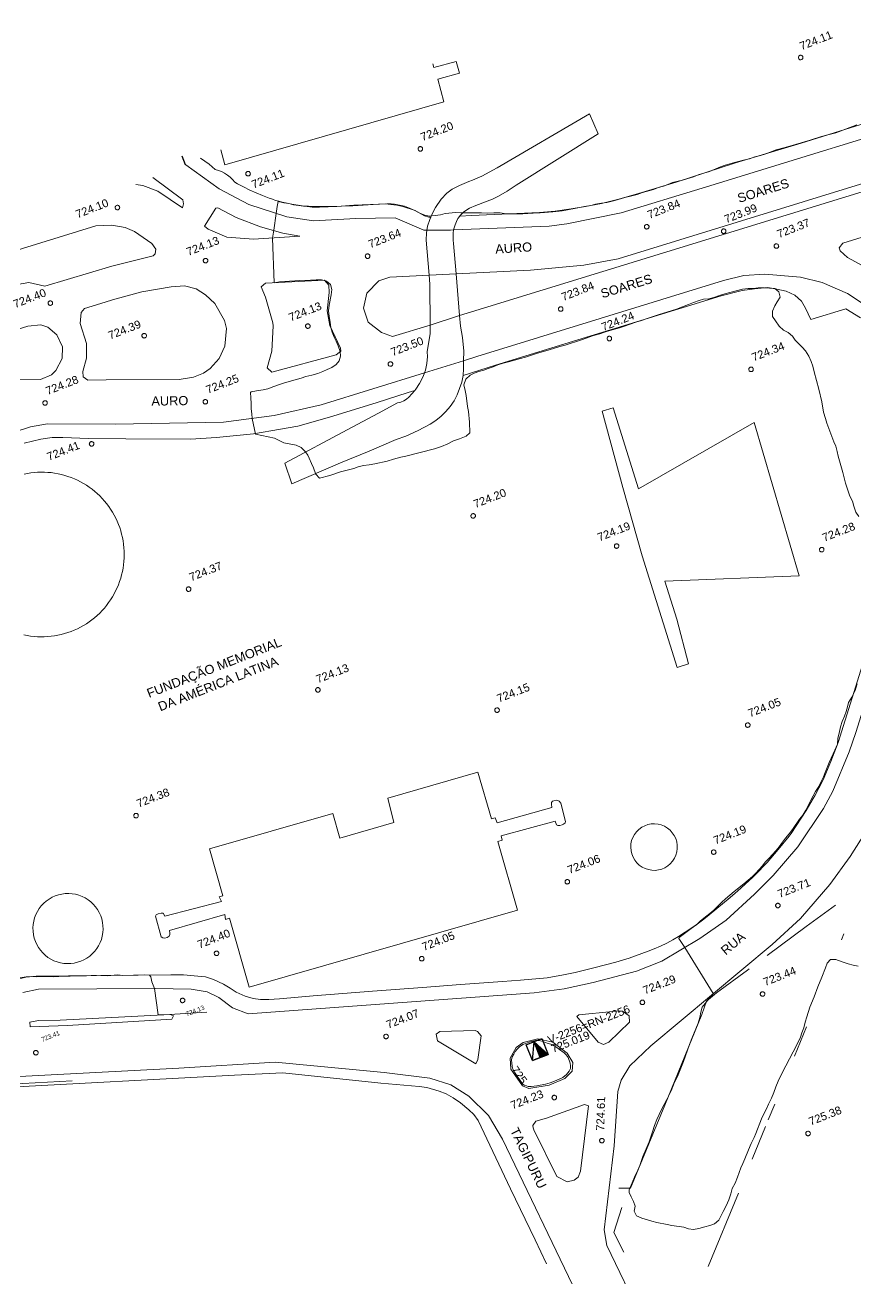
# Model space of a CAD drawing. Header units: millimetres. Extents: x 348 to 2201, y 118 to 1049.
# Drawn here: x 962.7 to 1144.4, y 670 to 944.2 of the extents above; entities that cross this region are included whole.
import ezdxf
from ezdxf.enums import TextEntityAlignment as Align

# ---------------------------------------------------------------- set-up
doc = ezdxf.new("R2010")
doc.units = ezdxf.units.MM
for name, color, linetype, lineweight in [('100_SIST_VIARIO_MEIO_FIO', 1, 'Continuous', 18), ('108_SEP_FIS_CANT_CENT_ILHA', 7, 'Continuous', 18), ('118_PASSARELA', 9, 'Continuous', 18), ('144_P_DUPLA_ASF_TOP', 7, 'Continuous', 18), ('160_P_SIMP_ASF_TOP', 7, 'Continuous', 18), ('199_SEGMENTO_DE_VIA', 7, 'Continuous', 18), ('206_MURO_E_MURO_ARRIMO', 7, 'Continuous', 18), ('216_EDIF_NOTAVEL', 2, 'Continuous', 18), ('218_EDIF_NOTAVEL_TOP', 7, 'Continuous', 18), ('600_CURVA_MESTRA', 14, 'Continuous', 18), ('602_CURVA_MESTRA_TOP', 24, 'Continuous', 18), ('604_CURVA_INTERM', 7, 'Continuous', 18), ('606_PTO_COTADO', 9, 'Continuous', 18), ('608_PTO_COTADO_INTERVIA', 9, 'Continuous', 18), ('624_SEGM_CURVA_MESTRA', 14, 'Continuous', 18), ('626_SEGM_CURVA_INTERM', 7, 'Continuous', 18), ('710_V_REDE_SEC_I_PLANIALT', 7, 'Continuous', 18), ('712_V_REDE_SEC_II_PLANIALT', 7, 'Continuous', 18), ('PA6_TEXTO', 3, 'Continuous', 18)]:
    doc.layers.add(name, color=color, linetype=linetype, lineweight=lineweight)
doc.layers.add('910_COORD_UTM_COR_ALEGRE', color=7, linetype='Continuous')
doc.styles.add('NORMAL', font='arial.ttf')
doc.styles.add('Style-Arial', font='arial.ttf')

# ---------------------------------------------------------------- blocks, each defined once
blk = doc.blocks.new('SP20')
at = {"color": 0, "linetype": 'Continuous', "lineweight": 25}
for p, q in [((-1.85, -1.85), (0, 1.85)), ((-1.85, -1.85), (-1.85, 1.85)), ((-1.85, 1.85), (1.83, 1.85)), ((0, 1.85), (1.83, -1.85)), ((0, 1.85), (1.83, -1.85)), ((0, -1.85), (0, 1.85)), ((0.05, 1.63), (1.75, -1.8)), ((0.05, -1.8), (0.05, 1.63)), ((0.1, 1.42), (1.67, -1.75)), ((0.1, -1.75), (0.1, 1.42)), ((0.15, 1.21), (1.59, -1.7)), ((0.15, -1.7), (0.15, 1.21)), ((0.2, 0.99), (1.51, -1.65)), ((0.2, -1.65), (0.2, 0.99)), ((0.25, 0.78), (1.43, -1.6)), ((0.25, -1.6), (0.25, 0.78)), ((0.3, 0.56), (1.35, -1.55)), ((0.3, -1.55), (0.3, 0.56)), ((0.35, 0.35), (1.27, -1.5)), ((0.35, -1.5), (0.35, 0.35)), ((0.4, 0.14), (1.18, -1.45)), ((0.4, -1.45), (0.4, 0.14)), ((1.83, 1.85), (1.83, -1.85)), ((-1.85, -1.85), (1.83, -1.85)), ((1.83, -1.85), (-1.85, -1.85)), ((1.83, -1.85), (0, -1.85)), ((1.75, -1.8), (0.05, -1.8)), ((1.67, -1.75), (0.1, -1.75)), ((1.59, -1.7), (0.15, -1.7)), ((1.51, -1.65), (0.2, -1.65)), ((1.43, -1.6), (0.25, -1.6)), ((1.35, -1.55), (0.3, -1.55)), ((1.27, -1.5), (0.35, -1.5)), ((1.18, -1.45), (0.4, -1.45)), ((0.45, -0.08), (1.1, -1.4)), ((0.45, -1.4), (0.45, -0.08)), ((1.1, -1.4), (0.45, -1.4)), ((0.5, -0.29), (1.02, -1.35)), ((0.5, -1.35), (0.5, -0.29)), ((1.02, -1.35), (0.5, -1.35)), ((0.55, -0.5), (0.94, -1.3)), ((0.55, -1.3), (0.55, -0.5)), ((0.94, -1.3), (0.55, -1.3)), ((0.6, -0.72), (0.86, -1.25)), ((0.6, -1.25), (0.6, -0.72)), ((0.86, -1.25), (0.6, -1.25)), ((0.65, -0.93), (0.78, -1.2)), ((0.65, -1.2), (0.65, -0.93)), ((0.78, -1.2), (0.65, -1.2))]:
    blk.add_line(p, q, dxfattribs=at)
blk = doc.blocks.new('SP09')
at = {"color": 0, "linetype": 'Continuous'}
blk.add_lwpolyline([(-0.03, -0.51), (-0.14, -0.49), (-0.24, -0.46), (-0.31, -0.42), (-0.35, -0.39), (-0.42, -0.31), (-0.47, -0.24), (-0.51, -0.15), (-0.52, -0.09), (-0.52, 0.03), (-0.51, 0.11), (-0.48, 0.2), (-0.44, 0.27), (-0.4, 0.33), (-0.32, 0.39), (-0.23, 0.44), (-0.15, 0.48), (-0.1, 0.48), (-0.03, 0.48), (0.08, 0.48), (0.19, 0.44), (0.27, 0.4), (0.35, 0.32), (0.41, 0.23), (0.46, 0.11), (0.48, 0.03), (0.48, -0.03), (0.47, -0.08), (0.44, -0.21), (0.38, -0.3), (0.31, -0.38), (0.23, -0.44), (0.1, -0.49), (0.02, -0.51)], close=True, dxfattribs=at)
blk = doc.blocks.new('SP10')
at = {"color": 0, "linetype": 'Continuous'}
blk.add_lwpolyline([(-0.03, -0.51), (-0.14, -0.49), (-0.24, -0.46), (-0.31, -0.42), (-0.35, -0.39), (-0.42, -0.31), (-0.47, -0.24), (-0.51, -0.15), (-0.52, -0.09), (-0.52, 0.03), (-0.51, 0.11), (-0.48, 0.2), (-0.44, 0.27), (-0.4, 0.33), (-0.32, 0.39), (-0.23, 0.44), (-0.15, 0.48), (-0.1, 0.48), (-0.03, 0.48), (0.08, 0.48), (0.19, 0.44), (0.27, 0.4), (0.35, 0.32), (0.41, 0.23), (0.46, 0.11), (0.48, 0.03), (0.48, -0.03), (0.47, -0.08), (0.44, -0.21), (0.38, -0.3), (0.31, -0.38), (0.23, -0.44), (0.1, -0.49), (0.02, -0.51)], close=True, dxfattribs=at)

msp = doc.modelspace()

# ---------------------------------------------------------------- linework, layer by layer
at = {"layer": '100_SIST_VIARIO_MEIO_FIO'}
for points in [[(1286.07, 944.23), (1285.01, 935.37), (1283.82, 934.81), (1268.68, 935.63), (1254.63, 936.35), (1241.97, 936.53), (1228.87, 935.99), (1209.19, 934.2), (1191.75, 931.48), (1168.15, 926.22), (1110.8, 908.58), (1093.07, 903.13), (1081.18, 900.77), (1077.29, 900.26), (1056.42, 899.43)], [(1050.56, 899.39), (1049.88, 899.39), (1043.61, 902.05), (1035.03, 901.89), (1025.76, 901.43), (1019.94, 902.28), (1011.6, 904.95), (1005.11, 908.4), (997.79, 913.69), (997.68, 913.75)], [(986.89, 909.38), (988.44, 909.16), (991.68, 907.93), (997.06, 904.26), (997.34, 905.15), (997.19, 906), (990.59, 910.87)], [(1149.94, 889.37), (1142.59, 893.37), (1140.98, 894.83), (1140.75, 895.53), (1141.53, 896.49), (1158.02, 901.66)], [(1058.56, 870.8), (1061.5, 871.71), (1115.41, 888.36), (1119.91, 889.43), (1124.48, 889.71), (1132.3, 889.08), (1137.05, 887.91), (1142.54, 885.51), (1148.64, 881.47)], [(926.11, 847.11), (933.65, 847.36), (940.92, 848.91), (963.85, 856.34), (967.57, 856.99), (982.43, 856.95), (1006.04, 857.35), (1017.17, 858.8), (1027.46, 861.18), (1050.03, 868.16)], [(1162, 845.75), (1144.37, 789.51), (1142.94, 785.23), (1139.34, 776.63), (1137.34, 772.83), (1131.71, 764.46), (1126.3, 758.21), (1122.2, 754.09), (1116.03, 748.43), (1110.27, 744.41), (1101.96, 739.46), (1096.38, 737.3), (1086.91, 734.83), (1080.59, 733.38), (1074.01, 732.5), (1011.48, 727.97), (1008.01, 729.22), (1005.05, 731.51), (1002.49, 732.74), (998.99, 733.33), (991.12, 733.52), (965.56, 733.33), (962.2, 732.61)], [(1146.76, 768.12), (1143.18, 762.38), (1138.71, 756.25), (1132.3, 748.83), (1126.1, 743.13), (1099.52, 720.94), (1094.94, 716.56), (1093.02, 713.43), (1092.32, 710.98), (1091.53, 699.1), (1089.3, 680.72), (1089.94, 677.26), (1097.59, 661.35), (1108.05, 639.81), (1110.1, 638.69), (1137.04, 630.49), (1139.07, 630.68), (1141.18, 631.96), (1142.77, 634.19), (1204.32, 786.18)], [(897.49, 711.53), (947.33, 713.51), (996.3, 716.08), (1017.34, 717.4), (1041.24, 715.14), (1051.23, 713.9), (1055.79, 712.44), (1059.72, 709.92), (1064.05, 705.7), (1067.1, 700.49), (1083.35, 666.72), (1086.03, 658.75), (1088.31, 649.57), (1090.32, 635.9), (1090.79, 624.63), (1082.94, 569.51), (1072.61, 502.48), (1070.03, 489.15), (1068.57, 487.69), (1066.64, 486.91), (1064.22, 486.77), (1039.73, 490.36), (983.59, 499.27)]]:
    msp.add_lwpolyline(points, dxfattribs=at)
at = {"layer": '108_SEP_FIS_CANT_CENT_ILHA'}
for points in [[(1155.29, 910.68), (1062.96, 882.33), (1057.71, 880.67)], [(1056.95, 889.82), (1073.25, 890.59), (1084.87, 891.7), (1092.41, 893.11), (1146.37, 909.7)], [(920.98, 882.64), (978.11, 900.35), (981.62, 900.47), (984.52, 899.92), (986.61, 899.11), (990.4, 896.47), (991.24, 895.21), (991.12, 894.19), (990.7, 893.78), (981.64, 891.49), (966.96, 887.15), (963.48, 887.9), (959.29, 887.18), (900.23, 868.82)], [(1051.25, 878.62), (1043.02, 876.14), (1040.63, 876.95), (1037.71, 879.26), (1036.66, 882.34), (1037.44, 885.55), (1040.03, 888.27), (1042.42, 889.07), (1051.02, 889.54)], [(1051.02, 889.54), (1051.15, 889.55)], [(871.74, 850.09), (938.21, 870.55), (963.25, 878.34), (966.13, 878.63), (967.67, 878.17), (969.6, 876.46), (970.85, 873.88), (970.77, 871.32), (969.41, 868.7), (968.45, 867.73), (966.01, 866.7), (945.16, 866.63), (938.31, 866.13)]]:
    msp.add_lwpolyline(points, dxfattribs=at)
for points in [[(1001.94, 900.26), (1004.37, 904.18), (1004.86, 904.26), (1008.87, 902.16), (1014.19, 900.07), (1019.07, 898.68), (1022.77, 898.05), (1012.63, 897.39), (1006.8, 897.86), (1002.68, 899.62)], [(981.8, 884.09), (988.22, 885.9), (994.62, 887), (997.52, 887.2), (1000.11, 886.51), (1002.12, 885.25), (1004.2, 883.33), (1006.28, 879.63), (1006.69, 877.83), (1006.35, 873.99), (1005.12, 871.27), (1003.16, 869.13), (1001.7, 868.09), (999.51, 867.18), (996.36, 866.72), (980.39, 866.65), (976.38, 866.58), (975.39, 867.28), (975.27, 868.47), (976.12, 871.37), (976.07, 874.57), (974.73, 878.92), (974.96, 881.38), (975.65, 882.2), (980.2, 883.62)], [(1016.84, 879.08), (1015.25, 884.69), (1014.31, 887), (1015.27, 887.77), (1028.14, 888.42), (1029.11, 887.32), (1029.19, 885.76), (1028.71, 881.72), (1029.3, 878.54), (1031.64, 873.58), (1031.7, 872.88), (1030.74, 872.1), (1016.62, 868.28), (1015.58, 869.27), (1016.67, 872.87), (1016.95, 878.44)], [(965.57, 726.49), (963.7, 726.11), (963.78, 725.08), (971.94, 725.39), (994.78, 726.74), (995.1, 727.49), (994.39, 727.77), (970.3, 726.59)], [(1091.13, 728.48), (1083.81, 727.75), (1083.34, 727.37), (1088, 721.76), (1089.16, 721.26), (1090.34, 721.75), (1094.87, 726.12), (1094.82, 727.52), (1093.37, 728.51), (1092.46, 728.6)], [(1053.4, 724.05), (1052.56, 723.52), (1052.88, 722.07), (1061.25, 717.04), (1061.67, 717.93), (1062.45, 723.14), (1061.65, 724.09), (1061.1, 724.3)], [(1071.62, 721.7), (1074.82, 722.5), (1078.14, 721.75), (1081.23, 719.36), (1082.47, 717.28), (1082.31, 715.37), (1080.7, 713.82), (1077.28, 712.32), (1072.83, 711.62), (1071.45, 712.17), (1068.95, 715.83), (1068.74, 718.24), (1070.08, 720.59)], [(1073.97, 702.54), (1078.99, 692.38), (1081.21, 691.18), (1082.75, 691.56), (1083.67, 692.22), (1084.16, 693.52), (1085.93, 707.81), (1085.03, 708.1), (1076.7, 705.13), (1074.38, 704.49), (1073.76, 703.53), (1073.83, 703.02)]]:
    msp.add_lwpolyline(points, close=True, dxfattribs=at)
at = {"layer": '118_PASSARELA'}
msp.add_lwpolyline([(1086.12, 924.8), (1088, 920.47), (1070.08, 909.23), (1068.15, 907.87), (1066.22, 906.77), (1064.88, 906.15), (1061.25, 904.77), (1059.9, 904.16), (1058.64, 903.39), (1057.79, 902.51), (1057.74, 902.44), (1057.36, 901.9), (1057, 901.25), (1056.73, 900.56), (1056.41, 899.41), (1056.31, 898.71), (1056.27, 897.96), (1056.3, 897.21), (1056.4, 896.47), (1056.95, 889.82), (1057.71, 880.67), (1057.9, 878.34), (1058.36, 875.88), (1058.61, 872.92), (1058.56, 870.8), (1058.59, 869.03), (1058.49, 867.6), (1058.48, 867.55), (1058.17, 866.11), (1057.17, 863.37), (1056.5, 862.05), (1055.67, 860.83), (1054.72, 859.71), (1053.65, 858.68), (1052.49, 857.76), (1051.24, 856.96), (1048.67, 855.51), (1045.96, 854.3), (1043.85, 853.55), (1037.92, 851), (1031.65, 848.45), (1021.01, 843.9), (1019.48, 848.42), (1033.1, 855.71), (1039.99, 859.35), (1044.15, 861.6), (1044.83, 861.75), (1045.48, 862.02), (1046.09, 862.39), (1046.64, 862.85), (1047.9, 864.32), (1048.14, 864.59), (1048.95, 865.8), (1049.74, 867.36), (1050.03, 868.16), (1050.25, 868.75), (1050.56, 870.21), (1050.67, 871.7), (1050.63, 872.73), (1051.26, 876.78), (1051.25, 878.62), (1051.19, 887.56), (1051.02, 889.54), (1050.37, 897.16), (1050.45, 898.75), (1050.55, 899.3), (1050.71, 900.21), (1051.19, 901.69), (1051.4, 902.2), (1051.75, 903.06), (1052.44, 904.36), (1053.68, 906.16), (1054.9, 907.44), (1056.11, 908.3), (1057.66, 909.16), (1059.71, 910.03), (1060.53, 910.3), (1062.57, 911.18), (1065.96, 912.98)], close=True, dxfattribs=at)
at = {"layer": '199_SEGMENTO_DE_VIA'}
for points in [[(1056.42, 899.43), (1055.72, 899.4), (1050.56, 899.39)], [(1051.15, 889.55), (1056.95, 889.82)], [(1057.71, 880.67), (1051.25, 878.62)], [(1050.03, 868.16), (1058.56, 870.8)]]:
    msp.add_lwpolyline(points, dxfattribs=at)
at = {"layer": '206_MURO_E_MURO_ARRIMO'}
for p, q in [((1157.61, 926.25), (1132.42, 918.41)), ((1132.42, 918.41), (1118.05, 914.09)), ((1002.91, 913.83), (1001.05, 915.12)), ((1004.21, 912.64), (1002.91, 913.83)), ((1118.05, 914.09), (1105.09, 909.89)), ((1004.94, 912.44), (1004.21, 912.64)), ((1005.64, 912.17), (1004.94, 912.44)), ((1006.3, 911.83), (1005.64, 912.17)), ((1006.93, 911.42), (1006.3, 911.83)), ((1007.52, 910.96), (1006.93, 911.42)), ((1008.06, 910.43), (1007.52, 910.96)), ((1008.54, 909.86), (1008.06, 910.43)), ((1009.14, 909.52), (1008.54, 909.86)), ((1010.46, 908.81), (1009.14, 909.52)), ((1011.81, 908.15), (1010.46, 908.81)), ((1013.18, 907.54), (1011.81, 908.15)), ((1105.09, 909.89), (1096.85, 907.37)), ((1014.57, 906.98), (1013.18, 907.54)), ((1015.35, 906.64), (1014.57, 906.98)), ((1016.05, 906.37), (1015.35, 906.64)), ((1016.76, 906.12), (1016.05, 906.37)), ((1017.47, 905.89), (1016.76, 906.12)), ((1018.19, 905.68), (1017.47, 905.89)), ((1018.92, 905.5), (1018.19, 905.68)), ((1019.65, 905.34), (1018.92, 905.5)), ((1021.02, 905.07), (1019.65, 905.34)), ((1041.8, 905.11), (1034.58, 904.82)), ((1042.72, 905.1), (1041.8, 905.11)), ((1088.72, 905.23), (1085.27, 904.51)), ((1092.54, 906.15), (1088.72, 905.23)), ((1096.85, 907.37), (1092.54, 906.15)), ((1023.24, 904.69), (1021.02, 905.07)), ((1025.47, 904.38), (1023.24, 904.69)), ((1027.1, 904.41), (1025.47, 904.38)), ((1030.84, 904.56), (1027.1, 904.41)), ((1034.58, 904.82), (1030.84, 904.56)), ((1043.46, 905.04), (1042.72, 905.1)), ((1044.21, 904.93), (1043.46, 905.04)), ((1044.94, 904.78), (1044.21, 904.93)), ((1045.66, 904.58), (1044.94, 904.78)), ((1046.37, 904.34), (1045.66, 904.58)), ((1047.38, 903.9), (1046.37, 904.34)), ((1048.06, 903.57), (1047.38, 903.9)), ((1048.72, 903.23), (1048.06, 903.57)), ((1049.37, 902.86), (1048.72, 903.23)), ((1050.01, 902.47), (1049.37, 902.86)), ((1050.98, 902.18), (1050.01, 902.47)), ((1060.3, 902.54), (1057.74, 902.44)), ((1075.22, 903.25), (1060.3, 902.54)), ((1078.59, 903.52), (1075.22, 903.25)), ((1082.14, 904.02), (1078.59, 903.52)), ((1085.27, 904.51), (1082.14, 904.02)), ((1051.4, 902.2), (1050.98, 902.18)), ((1114.94, 885), (1119.5, 886.17)), ((1119.5, 886.17), (1122.22, 886.56)), ((1122.22, 886.56), (1125.17, 886.8)), ((1125.17, 886.8), (1127.13, 886.43)), ((1127.13, 886.43), (1129.14, 886)), ((1129.14, 886), (1131.04, 885.13)), ((1087.16, 876.46), (1114.94, 885)), ((1131.04, 885.13), (1132.49, 883.8)), ((1132.49, 883.8), (1133.4, 882.3)), ((1133.4, 882.3), (1134.53, 879.86)), ((1134.53, 879.86), (1142.21, 882.19)), ((1142.21, 882.19), (1145.42, 880.16)), ((1065.6, 869.81), (1087.16, 876.46)), ((1058.49, 867.6), (1065.6, 869.81)), ((1046.48, 863.88), (1047.9, 864.32)), ((1029.26, 858.44), (1039.49, 861.6)), ((1039.49, 861.6), (1046.48, 863.88)), ((1012.66, 854.84), (1018.55, 855.84)), ((1018.55, 855.84), (1022.32, 856.51)), ((1022.32, 856.51), (1029.26, 858.44)), ((962.44, 852.77), (966.14, 853.63)), ((966.14, 853.63), (968.62, 853.99)), ((968.62, 853.99), (970.91, 854)), ((970.91, 854), (976.54, 853.83)), ((976.54, 853.83), (984.71, 853.74)), ((984.71, 853.74), (998.86, 853.66)), ((998.86, 853.66), (1004.51, 853.98)), ((1004.51, 853.98), (1012.66, 854.84)), ((1148.54, 812.92), (1140.51, 787.32)), ((1140.51, 787.32), (1138.92, 783.11)), ((1138.92, 783.11), (1137.48, 779.65)), ((1137.17, 778.97), (1135.42, 775.66)), ((1137.48, 779.65), (1137.17, 778.97)), ((1135.05, 775.01), (1133.5, 772.45)), ((1135.42, 775.66), (1135.05, 775.01)), ((1133.5, 772.45), (1130.21, 767.42)), ((1129.78, 766.82), (1127.42, 763.9)), ((1130.21, 767.42), (1129.78, 766.82)), ((1127.42, 763.9), (1124.96, 761.08)), ((1124.96, 761.08), (1122.39, 758.35)), ((1121.85, 757.83), (1118.53, 754.79)), ((1122.39, 758.35), (1121.85, 757.83)), ((1117.99, 754.31), (1116.88, 753.42)), ((1118.53, 754.79), (1117.99, 754.31)), ((1116.88, 753.42), (1112.31, 749.59)), ((1133.56, 747.07), (1139.96, 751.72)), ((1112.31, 749.59), (1111.14, 748.66)), ((1108.72, 746.91), (1105.62, 744.88)), ((1109.94, 747.77), (1108.72, 746.91)), ((1111.14, 748.66), (1109.94, 747.77)), ((1125.01, 740.73), (1133.56, 747.07)), ((1103.02, 743.41), (1101.67, 742.75)), ((1104.34, 744.12), (1103.02, 743.41)), ((1105.62, 744.88), (1104.34, 744.12)), ((1096.19, 740.62), (1094.78, 740.12)), ((1097.59, 741.17), (1096.19, 740.62)), ((1098.95, 741.64), (1097.59, 741.17)), ((1100.31, 742.16), (1098.95, 741.64)), ((1101.67, 742.75), (1100.31, 742.16)), ((1087.07, 737.97), (1082.99, 737.01)), ((1091.92, 739.23), (1087.07, 737.97)), ((1093.35, 739.65), (1091.92, 739.23)), ((1094.78, 740.12), (1093.35, 739.65)), ((962.86, 735.95), (961.69, 735.67)), ((963.6, 736.07), (962.86, 735.95)), ((964.34, 736.14), (963.6, 736.07)), ((965.09, 736.16), (964.34, 736.14)), ((979.22, 736.35), (965.09, 736.16)), ((994.57, 736.5), (979.22, 736.35)), ((997.33, 736.44), (994.57, 736.5)), ((999.67, 736.28), (997.33, 736.44)), ((1002.1, 736), (999.67, 736.28)), ((1003.9, 735.48), (1002.1, 736)), ((1006.06, 734.45), (1003.9, 735.48)), ((1071.02, 735.28), (1067.12, 735.01)), ((1076.84, 735.85), (1071.02, 735.28)), ((1080.41, 736.45), (1076.84, 735.85)), ((1082.99, 737.01), (1080.41, 736.45)), ((1113.92, 732.56), (1120.68, 737.48)), ((1120.68, 737.48), (1121.05, 737.76)), ((1007.54, 733.59), (1006.06, 734.45)), ((1008.85, 732.71), (1007.54, 733.59)), ((1010.8, 731.82), (1008.85, 732.71)), ((1038.68, 732.9), (1025.65, 731.87)), ((1049.63, 733.67), (1038.68, 732.9)), ((1057.91, 734.33), (1049.63, 733.67)), ((1067.12, 735.01), (1057.91, 734.33)), ((1111.71, 730.74), (1113.92, 732.56)), ((1012.55, 731.29), (1010.8, 731.82)), ((1014.14, 731.07), (1012.55, 731.29)), ((1015.98, 731.08), (1014.14, 731.07)), ((1018.35, 731.21), (1015.98, 731.08)), ((1025.65, 731.87), (1018.35, 731.21)), ((1110.68, 727.79), (1111.71, 730.74)), ((1019.06, 715.05), (1008.48, 714.53)), ((1040.51, 712.8), (1019.06, 715.05)), ((1048.84, 712.06), (1040.51, 712.8)), ((1050.56, 711.85), (1048.84, 712.06)), ((1048.84, 712.06, -171.18), (1050.56, 711.85, -171.18)), ((1053.22, 711.05), (1050.56, 711.85)), ((1050.56, 711.85, -171.18), (1053.22, 711.05, -171.18)), ((1054.74, 710.44), (1053.22, 711.05)), ((1053.22, 711.05, -171.18), (1054.74, 710.44, -171.18)), ((1056.31, 709.55), (1054.74, 710.44)), ((1054.74, 710.44, -171.18), (1056.31, 709.55, -171.18)), ((1057.94, 708.46), (1056.31, 709.55)), ((1059.72, 706.92), (1057.94, 708.46)), ((1057.94, 708.46, -171.18), (1059.72, 706.92, -171.18)), ((1060.84, 705.91), (1059.72, 706.92)), ((1059.72, 706.92, -171.18), (1060.84, 705.91, -171.18)), ((1061.76, 704.58), (1060.84, 705.91)), ((1060.84, 705.91, -171.18), (1061.76, 704.58, -171.18)), ((1068.86, 689.67), (1061.76, 704.58)), ((1074.21, 678.53), (1068.86, 689.67)), ((1095.07, 689.82), (1092.53, 689.82)), ((1093.21, 685.58), (1091.45, 680.12)), ((1076.72, 673.23), (1074.21, 678.53)), ((1091.45, 680.12), (1093.62, 675.84))]:
    msp.add_line(p, q, dxfattribs=at)
for points in [[(1141.24, 744.14), (1141.76, 745.44)], [(1095.07, 689.82), (1102.58, 707.98), (1110.68, 727.79)], [(1130.96, 718.71), (1133.59, 725.13)], [(1125.24, 704.74), (1126.66, 708.2)], [(1121.71, 696.12), (1124.65, 703.29)], [(1112.12, 672.68), (1118.7, 688.75)]]:
    msp.add_lwpolyline(points, dxfattribs=at)
at = {"layer": '216_EDIF_NOTAVEL'}
for p, q in [((1008.48, 714.53), (935.47, 710.66)), ((972.95, 713.28), (943.26, 711.7))]:
    msp.add_line(p, q, dxfattribs=at)
for points in [[(1005.47, 916.91), (1006.37, 913.64), (1054.29, 927.43), (1052.94, 932.37), (1057.69, 933.68), (1056.98, 936.28), (1052.05, 934.93), (1051.83, 935.72)], [(962.4, 810.84), (963.14, 810.69), (963.88, 810.58), (964.62, 810.49), (965.37, 810.44), (966.12, 810.41), (966.87, 810.42), (967.62, 810.46), (968.36, 810.53), (969.11, 810.63), (969.85, 810.76), (970.58, 810.92), (971.3, 811.11), (972.02, 811.33), (972.72, 811.59), (973.42, 811.87), (974.1, 812.18), (974.77, 812.51), (975.42, 812.88), (976.06, 813.27), (976.68, 813.69), (977.29, 814.13), (977.87, 814.6), (978.44, 815.1), (978.98, 815.61), (979.5, 816.15), (980, 816.71), (980.48, 817.29), (980.93, 817.89), (981.36, 818.5), (981.76, 819.14), (982.13, 819.79), (982.47, 820.45), (982.79, 821.13), (983.08, 821.82), (983.34, 822.52), (983.57, 823.24), (983.77, 823.96), (983.94, 824.69), (984.08, 825.43), (984.19, 826.17), (984.27, 826.91), (984.32, 827.66), (984.33, 828.41), (984.32, 829.16), (984.27, 829.91), (984.2, 830.65), (984.09, 831.39), (983.95, 832.13), (983.78, 832.86), (983.58, 833.58), (983.35, 834.3), (983.09, 835), (982.8, 835.69), (982.49, 836.37), (982.14, 837.04), (981.77, 837.69), (981.37, 838.32), (980.95, 838.94), (980.5, 839.54), (980.02, 840.12), (979.52, 840.68), (979, 841.22), (978.46, 841.73), (977.89, 842.23), (977.31, 842.7), (976.71, 843.14), (976.09, 843.56), (975.45, 843.95), (974.79, 844.32), (974.12, 844.66), (973.44, 844.97), (972.75, 845.25), (972.04, 845.5), (971.33, 845.73), (970.6, 845.92), (969.87, 846.08), (969.13, 846.22), (968.39, 846.32), (967.64, 846.39), (966.9, 846.43), (966.15, 846.44), (965.4, 846.41), (964.65, 846.36), (963.91, 846.27), (963.17, 846.16), (962.43, 846.01)]]:
    msp.add_lwpolyline(points, dxfattribs=at)
for points in [[(1088.89, 859.78), (1093.45, 843.09), (1097.62, 828.11), (1105.3, 803.73), (1107.8, 804.52), (1105.26, 814.26), (1102.64, 822.56), (1131.96, 823.77), (1122.17, 857.3), (1096.87, 842.78), (1091.28, 860.53)], [(1003.02, 764.02), (1005.95, 753.74), (1005.14, 753.5), (1005.62, 752.48), (993.21, 749.29), (992.9, 749.93), (992.42, 749.97), (991.78, 749.83), (991.35, 749.63), (991.17, 749.29), (992.46, 744.78), (992.82, 744.54), (993.23, 744.52), (993.77, 744.67), (994.16, 744.91), (994.35, 745.27), (994.36, 745.62), (994.23, 746.17), (1006.38, 749.64), (1006.52, 748.6), (1007.41, 748.85), (1011.68, 733.77), (1070.36, 750.59), (1066.07, 765.66), (1067.02, 765.93), (1066.82, 766.86), (1078.62, 770.09), (1078.9, 769.28), (1079.19, 769.13), (1079.65, 769.17), (1080.17, 769.26), (1080.44, 769.42), (1080.78, 769.72), (1080.85, 770.04), (1079.88, 774.04), (1079.52, 774.49), (1079.2, 774.64), (1078.86, 774.67), (1078.35, 774.57), (1078, 774.45), (1077.81, 774.18), (1077.78, 773.78), (1077.89, 773.07), (1065.93, 769.73), (1065.5, 770.8), (1064.7, 770.58), (1061.73, 780.81), (1042.02, 775.15), (1043.31, 769.8), (1031.5, 766.37), (1029.96, 771.75)], [(1098.21, 769.09), (1098.91, 769.33), (1099.64, 769.47), (1100.38, 769.51), (1101.12, 769.43), (1101.84, 769.25), (1102.53, 768.96), (1103.17, 768.58), (1103.74, 768.11), (1104.24, 767.56), (1104.66, 766.95), (1104.98, 766.28), (1105.2, 765.57), (1105.32, 764.83), (1105.32, 764.09), (1105.22, 763.35), (1105.01, 762.64), (1104.7, 761.96), (1104.3, 761.34), (1103.81, 760.78), (1103.24, 760.3), (1102.61, 759.91), (1101.93, 759.61), (1101.21, 759.42), (1100.47, 759.33), (1099.73, 759.35), (1099, 759.48), (1098.29, 759.72), (1097.63, 760.05), (1097.02, 760.48), (1096.48, 760.99), (1096.02, 761.57), (1095.65, 762.22), (1095.38, 762.91), (1095.21, 763.63), (1095.15, 764.38), (1095.2, 765.12), (1095.35, 765.84), (1095.61, 766.54), (1095.97, 767.19), (1096.42, 767.78), (1096.95, 768.3), (1097.55, 768.74)], [(969.25, 753.74), (969.96, 753.98), (970.7, 754.15), (971.44, 754.25), (972.2, 754.27), (972.95, 754.22), (973.69, 754.1), (974.42, 753.9), (975.12, 753.63), (975.8, 753.3), (976.44, 752.9), (977.03, 752.44), (977.58, 751.92), (978.08, 751.35), (978.51, 750.74), (978.89, 750.09), (979.2, 749.4), (979.44, 748.69), (979.61, 747.95), (979.7, 747.2), (979.73, 746.45), (979.67, 745.7), (979.55, 744.96), (979.35, 744.23), (979.09, 743.53), (978.75, 742.85), (978.35, 742.21), (977.89, 741.62), (977.37, 741.07), (976.81, 740.57), (976.19, 740.14), (975.54, 739.76), (974.85, 739.45), (974.14, 739.21), (973.41, 739.04), (972.66, 738.95), (971.91, 738.92), (971.15, 738.97), (970.41, 739.1), (969.68, 739.3), (968.98, 739.56), (968.31, 739.9), (967.67, 740.3), (967.07, 740.76), (966.52, 741.27), (966.03, 741.84), (965.59, 742.45), (965.21, 743.11), (964.91, 743.79), (964.67, 744.51), (964.5, 745.24), (964.4, 745.99), (964.38, 746.74), (964.43, 747.49), (964.55, 748.24), (964.75, 748.96), (965.02, 749.67), (965.35, 750.34), (965.75, 750.98), (966.21, 751.58), (966.73, 752.13), (967.29, 752.62), (967.91, 753.06), (968.56, 753.43)]]:
    msp.add_lwpolyline(points, close=True, dxfattribs=at)
at = {"layer": '600_CURVA_MESTRA', "elevation": 725}
for points in [[(1076.87, 721.56), (1076.17, 721.8), (1075.21, 722.12), (1074.32, 722.12), (1073.14, 721.82), (1072.31, 721.56), (1071.57, 721.23), (1070.81, 720.74), (1070.27, 720.21), (1069.9, 719.69), (1069.57, 719.14), (1069.24, 718.57), (1069.09, 717.88)], [(1071.87, 712.34), (1071.87, 712.33), (1072.38, 712.16), (1072.74, 712.07), (1073.38, 712.04), (1074.63, 712.18), (1076.5, 712.54), (1077.5, 712.82), (1078.82, 713.34), (1080.31, 713.99), (1081.13, 714.64), (1081.7, 715.37), (1081.98, 715.97), (1081.98, 716.56), (1081.9, 717.18), (1081.43, 718.37), (1081.04, 718.96), (1080.53, 719.48), (1080.4, 719.57)], [(1069.09, 717.88), (1069.14, 717.16), (1069.19, 716.46)]]:
    msp.add_lwpolyline(points, dxfattribs=at)
at = {"layer": '604_CURVA_INTERM', "elevation": 724, "flags": 128}
for points in [[(1058.42, 903.15), (1059.23, 903.14), (1060.4, 903.18), (1062.52, 903.14), (1063.72, 903.1), (1065.17, 903.13), (1066.61, 903.13), (1067.93, 902.96), (1070.29, 902.92), (1071.56, 902.93), (1073.83, 903.11), (1075.32, 903.17), (1078.14, 903.4), (1080.17, 903.61), (1082.87, 904.08), (1085.06, 904.56), (1086.43, 904.77), (1087.44, 905.07), (1088.73, 905.24), (1089.92, 905.45), (1091.1, 905.71), (1092.19, 905.98), (1093.15, 906.31), (1094.12, 906.6), (1095.11, 906.82), (1096.53, 907.2), (1097.75, 907.58), (1100.1, 908.28), (1101.22, 908.69), (1102.28, 909.01), (1103.29, 909.34), (1104.26, 909.8), (1105.49, 910.05), (1106.49, 910.29), (1108.86, 911.03), (1109.91, 911.44), (1112.36, 912.22), (1114.78, 913.24), (1115.83, 913.59), (1117.82, 914.16), (1120.09, 914.72), (1121.13, 914.97), (1122.31, 915.38), (1123.54, 915.73), (1124.69, 916.04), (1126.95, 916.94), (1128.95, 917.45), (1130.19, 917.81), (1131.17, 918.08), (1134.4, 919.05), (1136.91, 919.83), (1137.94, 920.13), (1140, 920.68), (1142.15, 921.44), (1144.64, 922.38)], [(995.39, 727.88), (1002.4, 728.31)]]:
    msp.add_lwpolyline(points, dxfattribs=at)
at = {"layer": '604_CURVA_INTERM', "elevation": 724}
for points in [[(1024.03, 850.85), (1023.09, 851.85), (1021.93, 852.35), (1019.26, 852.87), (1017.21, 853.9), (1013.04, 854.77), (1012.37, 858.2), (1012.23, 859.22), (1012.13, 860.27), (1012.14, 861.47), (1012.04, 862.72), (1011.98, 863.83), (1012.12, 864.02), (1013.26, 864.21), (1014.75, 864.43), (1015.73, 864.69), (1017.07, 865.15), (1018.11, 865.56), (1019.17, 865.93), (1020.45, 866.25), (1023.03, 866.97), (1024.04, 867.32), (1025.37, 867.67), (1026.68, 868.04), (1027.78, 868.46), (1028.73, 868.88), (1029.73, 869.3), (1030.68, 869.95), (1031.34, 870.75), (1031.63, 871.82), (1031.55, 872.86), (1031.17, 874.06), (1030.72, 875.08), (1030.25, 875.99), (1029.87, 877.02), (1029.56, 878.09), (1029.39, 879.23), (1029.17, 880.5), (1029.06, 881.7), (1029.19, 882.98), (1029.58, 885.25), (1029.74, 886.37), (1029.44, 887.51), (1028.6, 888.24), (1027.48, 888.51), (1026.3, 888.53), (1025.08, 888.45), (1022.78, 888.39), (1019.44, 888.17), (1018.29, 888.09), (1017.15, 887.87), (1016.77, 897.64), (1017.04, 899.35), (1017.58, 903.04), (1017.8, 904.52), (1018, 905.67), (1019.28, 905.36), (1020.38, 905.17), (1021.41, 904.92), (1022.51, 904.75), (1023.58, 904.63), (1024.64, 904.61), (1025.78, 904.54), (1027.01, 904.53), (1029.57, 904.55), (1030.83, 904.54), (1031.91, 904.61), (1034.34, 904.71), (1035.49, 904.78), (1038.81, 904.96), (1040.18, 905.04), (1041.44, 905.09), (1042.64, 905.01), (1043.98, 904.81), (1045.33, 904.57), (1047.96, 903.69), (1049, 903.09), (1050.07, 902.63), (1051.12, 902.46), (1051.52, 902.49)], [(1145.04, 836.71), (1144.36, 837.65), (1143.98, 838.98), (1143.65, 840.05), (1143.07, 841.2), (1142.53, 842.7), (1142.13, 844.04), (1141.53, 846.32), (1140.51, 849.95), (1140.27, 850.94), (1140.02, 852.1), (1139.55, 853.07), (1138.02, 857.17), (1137.72, 858.16), (1137.34, 859.53), (1136.93, 861.85), (1136.31, 864.58), (1135.29, 868.39), (1134.95, 869.63), (1134.63, 870.61), (1134.11, 871.77), (1133.38, 872.96), (1132.68, 873.79), (1131.11, 875.34), (1130.52, 876.17), (1129.62, 876.99), (1128.53, 877.47), (1127.61, 878.33), (1126.83, 879.5), (1126.18, 880.5), (1126.13, 881.62), (1126.64, 882.79), (1127.17, 883.72), (1127.84, 884.71), (1127.55, 885.85), (1126.64, 886.58), (1124.3, 886.78), (1123.04, 886.77), (1121.93, 886.64), (1120.82, 886.6), (1119.61, 886.45), (1116.8, 885.75), (1115.75, 885.47), (1114.6, 885.06), (1113.32, 884.64), (1112.25, 884.37), (1111.09, 884.28), (1110.11, 884.01), (1108.88, 883.53), (1107.78, 883.12), (1105.14, 882.09), (1101.38, 880.89), (1098.74, 880.05), (1097.52, 879.62), (1096.25, 879.21), (1093.76, 878.34), (1092.67, 877.99), (1090.59, 877.44), (1089.6, 877.13), (1088.36, 876.71), (1087.02, 876.33), (1084.38, 875.38), (1080.8, 874.18), (1079.65, 873.9), (1078.46, 873.52), (1077.34, 873.21), (1074.55, 872.37), (1072.16, 871.59), (1071.07, 871.27), (1068.41, 870.58), (1067.22, 870.3), (1066.07, 869.93), (1065.02, 869.45), (1063.94, 869.08), (1062.99, 868.77), (1061.93, 868.47), (1060.92, 868.05), (1060, 867.64), (1059.1, 866.76), (1058.63, 865.56), (1058.91, 864.3), (1059.12, 863.23), (1059.43, 860.83), (1059.65, 859.68), (1059.91, 857.37), (1059.93, 855.05), (1059.13, 854.3), (1057.72, 853.74), (1056.39, 853.27), (1055.13, 852.66), (1053.72, 852.08), (1052.2, 851.54), (1045.94, 849.96), (1044.89, 849.71), (1043.22, 849.26), (1041.85, 848.87), (1039.15, 848.22), (1037.93, 848.04), (1036.66, 847.91), (1035.52, 847.6), (1034.55, 847.24), (1033.12, 846.9), (1031.65, 846.47), (1029.34, 845.7), (1027.09, 845.1), (1026.26, 846.01), (1026.21, 846.13)], [(1144.89, 738.34), (1143.79, 738.58), (1142.73, 738.85), (1141.38, 739.3), (1140.02, 739.85), (1138.87, 739.8), (1138.15, 739.02), (1137.72, 738.04), (1136.92, 735.94), (1136.05, 733.82), (1135.26, 731.69), (1134.29, 729.41), (1133.64, 727.29), (1133.34, 726.11), (1133, 724.89), (1132.6, 723.8), (1132.25, 722.81), (1131.73, 721.59), (1130.7, 719.6), (1129.06, 716.57), (1128.51, 715.51), (1127.4, 713.19), (1126.92, 712), (1126.47, 710.76), (1125.96, 709.52), (1125.29, 708.2), (1124.77, 707), (1124.16, 705.89), (1123.72, 704.94), (1122.54, 701.79), (1122.14, 700.86), (1121.48, 699.55), (1120.89, 698.16), (1120.11, 696.23), (1119.7, 695.22), (1119.26, 694.23), (1118.86, 693.24), (1118.51, 692.22), (1117.99, 690.87), (1117.31, 689.71), (1117.08, 688.54), (1116.59, 687.27), (1116.02, 685.91), (1115.35, 684.7), (1114.83, 683.7), (1114.43, 682.78), (1113.45, 682.04), (1112.48, 681.67), (1111.38, 681.33), (1110.08, 680.98), (1108.87, 680.76), (1107.82, 680.9), (1106.77, 681.27), (1104.14, 681.65), (1103.15, 681.87), (1100.83, 682.29), (1099.77, 682.56), (1097.56, 683.22), (1096.43, 683.74), (1095.92, 684.74), (1096.09, 685.84), (1095.72, 686.88), (1095.25, 687.91), (1094.84, 688.86), (1094.83, 689.45), (1095.21, 690.48), (1096.2, 692.69), (1096.7, 693.74), (1097.11, 694.75), (1097.8, 696.72), (1098.74, 698.92), (1099.16, 699.95), (1099.54, 701.07), (1099.94, 702.15), (1100.35, 703.49), (1100.83, 704.8), (1101.91, 706.98), (1102.43, 708.08), (1103.07, 709.23), (1103.97, 711.08), (1104.38, 712.04), (1104.75, 712.99), (1105.35, 714.27), (1106.25, 716.45), (1106.72, 717.49), (1107.12, 718.77), (1107.59, 719.96), (1107.99, 721.24), (1108.5, 722.51), (1109.38, 724.64), (1109.87, 725.88), (1110.25, 727.14), (1110.45, 728.28), (1110.77, 729.42), (1111.43, 730.22), (1112.13, 731.13), (1113.07, 731.95), (1113.2, 732.36), (1106.97, 742.44), (1105.7, 744.41), (1105.72, 744.62), (1108.37, 746.61), (1109.58, 747.51), (1110.44, 748.26), (1111.5, 749.14), (1112.45, 749.89), (1113.32, 750.65), (1114.21, 751.49), (1115.07, 752.35), (1115.89, 753.1), (1117.74, 754.67), (1119.87, 756.41), (1121.8, 758.01), (1122.49, 758.74), (1123.94, 760.34), (1124.56, 761.12), (1125.43, 762.01), (1126.13, 762.81), (1126.92, 763.6), (1127.63, 764.5), (1128.34, 765.52), (1129.03, 766.37), (1129.77, 767.32), (1130.51, 768.3), (1132.1, 770.49), (1132.78, 771.37), (1133.47, 772.46), (1134.55, 774.67), (1135.59, 776.59), (1136.26, 777.69), (1136.84, 778.79), (1137.31, 779.78), (1137.71, 780.73), (1138.54, 782.9), (1138.99, 783.9), (1139.46, 784.82), (1140.11, 786.28), (1140.36, 786.93), (1140.48, 788.24), (1140.71, 789.37), (1141.07, 790.74), (1141.4, 791.86), (1141.91, 793.09), (1142.25, 794.09), (1142.54, 795.09), (1142.81, 796.06), (1143.55, 797.19), (1144.22, 798.7), (1144.69, 800.11)], [(961.62, 735.83), (962.89, 736), (964.08, 736.11), (965.22, 736.07), (967.53, 736.08), (968.84, 736.07), (971.2, 736.17), (972.49, 736.2), (974.94, 736.22), (976.1, 736.25), (977.1, 736.33), (978.27, 736.34), (980.58, 736.23), (982.93, 736.46), (984.02, 736.34), (984.07, 736.35), (986.34, 736.38), (987.41, 736.38), (988.69, 736.47), (989.91, 736.43), (990.17, 736.01), (990.37, 734.96), (991, 733.52), (991.77, 727.72), (994.29, 727.81), (995.39, 727.88)]]:
    msp.add_lwpolyline(points, dxfattribs=at)
at = {"layer": '624_SEGM_CURVA_MESTRA', "elevation": 725}
for points in [[(1080.4, 719.57), (1078.76, 720.72), (1077.92, 721.21), (1077.17, 721.45), (1076.87, 721.56)], [(1069.19, 716.46), (1069.19, 716.43), (1069.36, 715.82), (1069.7, 715.19), (1070.33, 714.29), (1071.47, 712.64), (1071.87, 712.34)]]:
    msp.add_lwpolyline(points, dxfattribs=at)
at = {"layer": '626_SEGM_CURVA_INTERM', "elevation": 724}
for points in [[(1051.52, 902.49), (1052.37, 902.55), (1053.5, 902.74), (1054.53, 902.99), (1056.89, 903.21), (1057.99, 903.16), (1058.42, 903.15)], [(1026.21, 846.13), (1025.76, 847.4), (1025.34, 848.32), (1024.84, 849.47), (1024.51, 850.12), (1024.03, 850.85)]]:
    msp.add_lwpolyline(points, dxfattribs=at)
at = {"layer": '910_COORD_UTM_COR_ALEGRE', "color": 253, "flags": 128}
msp.add_lwpolyline([(996.94, 915.61), (997.67, 913.75)], dxfattribs=at)

# ---------------------------------------------------------------- block references
at = {"layer": '606_PTO_COTADO', "rotation": 21.41522089134761}
for p in [(1132.34, 937.15, 724.11), (1049.14, 917.16, 724.2), (1011.46, 911.74, 724.11), (982.88, 904.33, 724.1), (1098.68, 900.13, 723.84), (1115.49, 899.15, 723.99), (1079.84, 882.14, 723.84), (1024.54, 878.39, 724.13), (988.74, 876.29, 724.39), (1090.49, 875.68, 724.24), (1121.48, 868.94, 724.34), (977.23, 852.63, 724.41), (1060.7, 836.88, 724.2), (1092.08, 830.28, 724.19), (1136.93, 829.5, 724.29), (998.45, 820.85, 724.37), (1026.73, 798.82, 724.12), (1065.94, 794.39, 724.15), (1120.78, 791.12, 724.05), (986.94, 771.32, 724.38), (1113.32, 763.34, 724.19), (1081.29, 756.85, 724.06), (1127.35, 751.64, 723.71), (1004.56, 741.19, 724.4), (1049.45, 740.03, 724.05), (1124.01, 732.29, 723.44), (997.14, 730.88, 724.13), (965.04, 719.45, 723.41), (1133.96, 701.79, 725.38), (1088.85, 700.22, 724.61)]:
    msp.add_blockref('SP09', p, dxfattribs=at)
at = {"layer": '608_PTO_COTADO_INTERVIA', "rotation": 21.41522089134761}
for p in [(1037.61, 893.69, 723.64), (1127.03, 895.91, 723.37), (1002.15, 892.72, 724.13), (968.2, 883.43, 724.4), (1042.61, 870.1, 723.5), (967.04, 861.59, 724.28), (1002.11, 861.85, 724.25), (1097.71, 730.47, 724.29), (1041.64, 723.01, 724.07), (1078.44, 709.64, 724.23)]:
    msp.add_blockref('SP10', p, dxfattribs=at)
at = {"layer": '712_V_REDE_SEC_II_PLANIALT', "rotation": 21.41522089134761}
msp.add_blockref('SP20', (1074.69, 720.13, 725.02), dxfattribs=at)
msp.add_blockref('SP20', (1074.69, 720.13, 725.02), dxfattribs=at)
msp.add_blockref('SP20', (1074.69, 720.13, 725.02), dxfattribs=at)
msp.add_blockref('SP20', (1074.69, 720.13, 725.02), dxfattribs=at)

# ---------------------------------------------------------------- texts
at = {"layer": '144_P_DUPLA_ASF_TOP', "style": 'Style-Arial'}
for s, rotation, p in [('SOARES', 17.4409, (1118.57, 906.27)), ('AURO', 3.7144, (1065.51, 895.22)), ('SOARES', 17.1752, (1088.64, 885.41)), ('AURO', 0.9594, (990.29, 861.97))]:
    msp.add_text(s, height=2, rotation=rotation, dxfattribs=at).set_placement(p, align=Align.MIDDLE_LEFT)
at = {"layer": '160_P_SIMP_ASF_TOP', "style": 'Style-Arial'}
for s, rotation, p in [('RUA', 39.9792, (1115.27, 741.45)), ('TAGIPURU', 295.9175, (1069.6, 702.9))]:
    msp.add_text(s, height=2, rotation=rotation, dxfattribs=at).set_placement(p, align=Align.MIDDLE_LEFT)
at = {"layer": '218_EDIF_NOTAVEL_TOP', "style": 'Style-Arial'}
for s, p in [('FUNDAÇÃO MEMORIAL', (989.78, 797.02)), ('DA AMÉRICA LATINA', (992.23, 794.09))]:
    msp.add_text(s, height=2, rotation=21.4152, dxfattribs=at).set_placement(p)
at = {"layer": '602_CURVA_MESTRA_TOP', "style": 'Style-Arial'}
msp.add_text('725', height=1.75, rotation=305.1805, dxfattribs=at).set_placement((1070.74, 714.56), align=Align.MIDDLE_CENTER)
at = {"layer": '606_PTO_COTADO', "style": 'Style-Arial'}
for s, rotation, p in [('724.11', 21.4152, (1135.66, 940.88, 724.11)), ('724.20', 21.4152, (1052.74, 921, 724.2)), ('724.11', 21.4152, (1015.77, 910.62, 724.11)), ('724.10', 21.4152, (977.3, 904.12, 724.1)), ('723.84', 21.4152, (1102.37, 904.01, 723.84)), ('723.99', 21.4152, (1119.19, 903.03, 723.99)), ('723.84', 21.4152, (1083.54, 886.02, 723.84)), ('724.13', 21.4152, (1023.91, 881.56, 724.13)), ('724.24', 21.4152, (1092.3, 879.46, 724.24)), ('724.39', 21.4152, (984.41, 877.6, 724.39)), ('724.34', 21.4152, (1125.18, 872.82, 724.34)), ('724.41', 21.4152, (971.01, 851.08, 724.41)), ('724.20', 21.4152, (1064.31, 840.73, 724.2)), ('724.19', 21.4152, (1091.45, 833.45, 724.19)), ('724.28', 21.4152, (1140.63, 833.38, 724.29)), ('724.37', 21.4152, (1002.14, 824.73, 724.37)), ('724.13', 21.4152, (1029.88, 802.41, 724.12)), ('724.15', 21.4152, (1069.45, 798.19, 724.15)), ('724.05', 21.4152, (1124.39, 794.97, 724.05)), ('724.38', 21.4152, (990.64, 775.21, 724.38)), ('724.19', 21.4152, (1116.83, 767.15, 724.19)), ('724.06', 21.4152, (1084.89, 760.69, 724.06)), ('723.71', 21.4152, (1130.86, 755.45, 723.71)), ('724.40', 21.4152, (1003.94, 744.37, 724.4)), ('724.05', 21.4152, (1053.05, 743.87, 724.05)), ('723.44', 21.4152, (1127.71, 736.17, 723.44)), ('724.61', 88.1135, (1088.57, 706.1, 724.61)), ('725.38', 21.4152, (1137.66, 705.67, 725.38))]:
    msp.add_text(s, height=1.75, rotation=rotation, dxfattribs=at).set_placement(p, align=Align.MIDDLE_CENTER)
at = {"layer": '608_PTO_COTADO_INTERVIA', "style": 'Style-Arial'}
for s, p in [('723.64', (1041.31, 897.57, 723.64)), ('723.37', (1130.73, 899.79, 723.37)), ('724.13', (1001.52, 895.9, 724.13)), ('724.40', (963.65, 884.47, 724.4)), ('723.50', (1046.21, 873.95, 723.5)), ('724.28', (970.74, 865.47, 724.28)), ('724.25', (1005.81, 865.74, 724.25)), ('724.29', (1101.41, 734.35, 724.29)), ('724.07', (1045.24, 726.85, 724.07)), ('724.23', (1072.45, 709.19, 724.23))]:
    msp.add_text(s, height=1.75, rotation=21.4152, dxfattribs=at).set_placement(p, align=Align.MIDDLE_CENTER)
at = {"layer": '710_V_REDE_SEC_I_PLANIALT', "style": 'Style-Arial'}
for s, p in [('V-2256=RN-2256', (1077.4, 721.34, 725.02)), ('725.019', (1078.17, 719.39, 725.02))]:
    msp.add_text(s, height=1.75, rotation=21.4152, dxfattribs=at).set_placement(p)
at = {"layer": 'PA6_TEXTO', "style": 'NORMAL', "oblique": 360}
for s, p in [('724.13', (999.85, 728.62, 724.13)), ('723.41', (968.19, 723.04, 723.41))]:
    msp.add_text(s, height=1, rotation=21.4152, dxfattribs=at).set_placement(p, align=Align.MIDDLE_CENTER)

doc.saveas('drawing.dxf')
